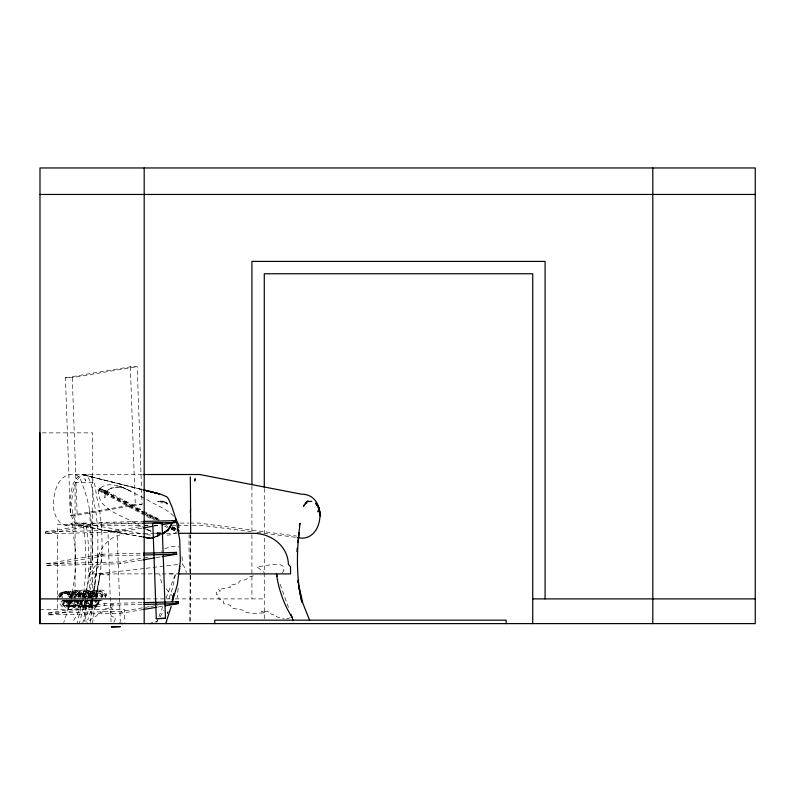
<?xml version="1.0" encoding="UTF-8"?>
<svg xmlns="http://www.w3.org/2000/svg" width="795" height="795" viewBox="0 0 795 795"><rect width="100%" height="100%" fill="white"/><g stroke="black" fill="none" stroke-linecap="round" stroke-linejoin="round"><path stroke-width="0.6" stroke-dasharray="3.98 2.98" d="M190.601 572.519L190.661 534.608M190.184 575.202L189.886 622.396M190.591 575.709L190.134 621.72M92.568 551.183L91.902 526.31L89.467 509.446A150.056 148.645 -90 0 0 83.753 487.941C81.577 483.569 80.802 475.142 74.452 474.516M282.543 572.957C290.264 558.746 263.9 566.626 256.884 566.785L264.188 572.48M171.79 527.761L171.163 529.033M90.302 597.651C91.693 589.493 75.326 588.578 78.059 597.333M92.081 559.183L92.588 550.875M84.489 597.045L89.467 578.094L90.749 559.054A247.325 159.974 90 0 0 90.938 534.469L89.467 509.446M178.179 588.161L177.146 597.81M97.219 597.154C100.2 590.188 87.848 590.685 90.213 597.353L89.209 596.985C90.491 590.089 78.486 590.059 79.848 596.956M92.091 559.054L89.467 578.094M75.495 597.115C75.495 592.633 83.087 592.633 83.078 597.115C83.435 592.255 92.598 592.076 91.187 597.303M78.457 596.956C79.719 589.989 66.959 589.989 68.221 596.956M105.238 596.956C106.5 589.989 93.74 589.989 95.002 596.956M95.102 583.053L94.516 590.794L96.722 590.794L96.314 594.382L100.081 573.891L96.165 599.36M69.483 597.293C69.721 592.971 77.304 592.971 77.532 597.293M71.471 597.293C71.709 592.971 79.291 592.971 79.53 597.293M90.183 622.406L93.174 598.148M93.323 596.936L96.155 573.891L95.688 578.293M81.428 600.255C80.335 607.301 93.721 607.301 92.627 600.255M87.987 600.255C86.903 607.301 100.279 607.301 99.196 600.255M169.405 573.891L175.526 573.891L172.535 588.28L168.142 601.249M60.569 596.916C60.986 592.076 69.632 592.076 70.049 596.916M69.89 597.582C70.308 592.742 78.944 592.742 79.361 597.582M71.282 597.482C73.22 589.979 58.631 590.347 62.398 597.452M82.968 596.956C83.972 589.88 70.338 589.88 71.351 596.956M90.372 597.134C89.497 594.63 85.94 594.203 83.982 595.664L84.191 597.303M83.992 595.465C85.174 587.137 68.31 589.522 73.259 597.075M96.225 573.891L98.043 556.679L99.832 553.409L101.601 557.534L100.568 564.361L91.942 573.891L87.221 599.36M70.02 600.255C69.076 607.36 82.909 607.36 81.965 600.255M85.84 600.255C84.866 607.022 99.266 607.996 98.073 600.613M59.108 596.916C60.092 591.838 68.807 592.195 70.03 597.075M101.402 597.005C102.505 589.135 87.867 589.135 88.96 597.005M88.97 597.264C88.921 592.474 97.07 591.947 96.583 597.164M82.68 599.47C86.764 574.238 86.844 548.381 83.167 523.09C73.12 530.981 69.622 510.708 70.198 503.851C70.934 493.894 70.984 478.252 82.302 474.516M92.429 623.618L95.976 600.573M82.869 596.886C84.101 591.878 93.691 591.878 94.923 596.886M85.363 599.47C89.825 574.278 89.915 548.341 85.9 523.09C73.667 532.193 70.954 507.329 71.838 500.025C72.842 491.072 74.521 475.37 85.93 474.714C94.446 483.698 92.349 499.111 95.758 510.35C99.375 539.159 98.65 568.693 92.101 597.045M82.74 623.618L87.003 600.573M82.501 600.652L77.125 623.618M57.409 596.916C59.546 591.838 69.851 591.838 71.987 596.916M59.903 596.916C62.04 591.838 72.355 591.838 74.482 596.916M90.769 596.916C92.896 591.838 103.211 591.838 105.347 596.916M82.143 596.916C84.359 591.828 94.734 591.828 96.95 596.916M88.106 600.344L87.4 600.503L86.933 602.749L85.244 615.867L86.148 622.167M85.164 600.652L79.301 623.618M71.192 599.47L75.018 575.202A181.061 179.352 -90 0 0 75.336 548.808M79.013 600.195C76.39 610.093 97.596 609.854 90.004 600.116M87.848 598.049L91.743 583.222L96.483 573.891L143.766 568.604M160.163 616.841L163.919 610.312M95.638 597.105C103.38 566.308 103.827 533.843 98.381 502.629C94.605 494.321 97.268 479.137 87.887 474.516M91.872 598.009L87.937 611.643L84.002 621.72M159.298 519.602L106.639 491.072L105.288 491.658L105.407 493.069L143.199 513.5M70.934 600.652L63.759 622.574M157.837 620.269L157.062 621.362L154.737 622.107M144.223 498.187L122.947 487.494L118.067 486.977L110.962 488.2L117.879 487.027L122.788 487.534L119.588 486.302L130.37 491.002L128.75 490.276C120.174 485.596 106.848 481.084 98.928 489.352C95.36 511.066 127.945 516.502 141.868 527.055M105.149 491.936L105.238 492.93L106.282 492.97M113.894 622.217L115.931 617.785L111.052 616.195L113.218 613.611L110.266 612.16L112.94 609.377L111.042 607.956L114.063 605.075L113.536 604.438L110.823 604.806L109.919 607.927L104.562 608.741L102.714 612.011L99.017 612.647L96.602 616.006L94.148 616.493L87.112 622.962M95.41 598.009L87.728 619.832M83.823 596.946C86.148 590.874 74.492 590.874 76.817 596.946M84.181 598.009L78.616 611.643L73.061 621.72M78.258 597.055C80.484 591.202 68.599 591.202 70.815 597.055M80.255 597.055C82.004 591.738 72.246 590.755 71.003 595.385M86.516 600.434C83.237 609.228 101.402 609.149 96.205 600.434M156.635 622.455L158.434 617.834M158.891 616.672L163.382 605.114M166.076 598.178L175.526 573.891M70.984 596.141L70.278 597.452M80.037 597.482C82.591 591.609 70.646 590.933 72.812 597.055M82.938 597.134L83.982 595.664M168.103 611.673L167.338 613.521L168.858 609.825M93.681 597.134C94.824 594.044 100.18 594.044 101.323 597.134M102.138 597.303C104.075 592.106 92.995 592.106 94.933 597.303M105.149 491.936L105.407 493.069M89.467 597.075C94.357 588.37 76.688 588.37 81.587 597.075M90.789 597.383C95.201 587.197 73.051 587.426 80.116 597.383M78.794 597.005C79.788 594.153 85.482 593.249 85.383 597.125M85.661 597.492C89.328 591.788 78.596 591.858 79.45 597.383M78.705 597.075C83.654 588.578 65.657 587.932 69.652 596.916M105.487 597.075C108.269 593.636 103.907 589.145 100.13 590.188C95.867 590.427 96.523 594.938 94.933 597.443M81.249 600.126C75.883 609.03 96.106 609.03 90.749 600.126M87.818 600.126C82.451 609.03 102.674 609.03 97.308 600.126C103.449 607.638 86.138 607.589 92.349 600.076M101.631 597.284C107.047 587.316 85.383 587.316 90.799 597.284M69.9 600.126C69.155 603.097 67.327 606.804 63.461 605.393C60.867 605.005 60.172 601.288 62.785 600.354M85.741 600.126C80.136 609.139 101.8 609.139 96.195 600.126M68.956 599.947C64.355 607.281 82.243 607.281 77.632 599.947M69.791 597.452C74.412 590.099 56.395 590.099 61.026 597.452M67.545 599.947C62.745 607.37 81.845 607.37 77.045 599.947M65.677 600.205C59.357 607.817 75.346 607.966 70.993 600.096M105.954 492.125L108.299 489.79M71.788 597.452C77.155 589.811 54.308 589.811 59.665 597.452M74.283 597.452C79.649 589.811 56.803 589.811 62.169 597.452M79.421 599.947C74.054 607.589 96.93 607.589 91.564 599.947M105.149 597.452C110.505 589.811 87.659 589.811 93.025 597.452M96.732 597.452C102.128 589.791 79.023 589.791 84.419 597.452M177.126 531.646L172.505 534.667L164.446 535.442M72.752 599.947C67.177 607.658 91.475 607.658 85.91 599.947M61.026 593.398L61.682 592.851M105.477 491.419L106.192 491.062M106.043 493.119L106.967 491.926A1.173 0.706 -61.4 0 0 106.838 491.26L106.639 491.072M161.226 551.253L161.753 550.875M142.842 523.09L71.878 523.09C60.49 531.418 52.381 513.332 53.553 503.851C53.702 492.622 57.419 476.265 70.666 474.516L142.623 474.516M94.973 600.185L92.548 601.1L89.984 600.106M88.543 600.165L84.906 601.288L81.02 600.364M77.98 600.155L74.621 601.229L71.272 600.155M75.952 600.354C68.907 606.754 87.202 606.754 80.156 600.354M81.15 597.224L84.608 596.071L89 597.164M108.229 489.849L111.032 488.15M65.27 600.354C58.055 606.764 76.797 606.764 69.592 600.354M60.649 594.342L62.358 593.547M70.874 600.354C63.103 606.804 83.405 606.804 75.634 600.354M98.918 600.305L95.181 601.288L91.455 600.305M89.567 597.095L92.846 596.598L95.44 597.443M164.684 548.908L171.024 546.394L179.282 546.881M156.307 536.208L162.418 533.485M82.958 600.404L80.931 600.911L79.222 600.334M83.853 597.403L87.023 596.648L89.209 596.985M90.421 597.403L93.591 596.648L96.761 597.403M80.404 600.424C66.78 609.079 102.138 609.079 88.523 600.424M155.254 537.003L161.375 534.598M72.613 597.403L75.992 596.648L79.371 597.403M88.503 597.403L92.001 596.648L95.489 597.403M73.905 600.424C59.267 609.099 97.338 609.099 82.7 600.424M155.502 536.794L161.246 534.628M70.268 600.086C57.17 608.95 87.371 608.95 74.263 600.086M62.477 592.394L64.375 591.848M155.532 536.873L160.173 535.254M69.076 600.086C54.845 608.98 87.688 608.98 73.448 600.086M286.508 618.957L291.954 617.099M104.552 492.979L106.103 493.069M86.307 600.225L82.68 600.225M111.042 621.998L108.001 531.656L117.094 531.388L119.439 596.946M117.094 531.388L107.822 531.716M80.742 600.305L77.84 600.305M75.336 600.225L71.341 600.225M102.118 600.225L98.123 600.225C99.057 606.913 87.241 607.36 87.152 600.632M75.048 600.314L71.967 600.314M77.045 600.314L73.955 600.314M253.506 575.809L248.696 576.941L246.053 579.595L239.375 581.115L238.56 583.441L229.606 585.329L230.49 587.276L218.257 589.522L220.563 590.983L216.846 591.52L216.161 594.193L219.112 595.525L218.854 598.943L223.147 600.394L223.663 603.594L230.421 605.293L231.842 608.105L243.747 610.292L245.993 612.468L253.784 613.472L265.659 612.796L261.426 611.395L267.299 611.305L268.332 611.822L268.114 612.836L276.342 615.956L276.292 616.672L284.312 619.007M67.118 600.285L63.491 600.285M79.421 600.225L74.889 600.225M98.997 600.344L96.016 600.344M66.392 600.285L62.358 600.285M91.206 600.285L86.585 600.285M65.428 377.794L130.34 366.803L137.177 366.634L142.096 504.189L77.185 515.18L70.348 515.349L65.428 377.794L72.266 377.625L137.177 366.634M70.348 515.349L135.259 504.358L142.096 504.189M141.858 528.148L119.051 532.004L45.404 533.783L45.345 531.984L101.76 522.424L143.488 521.421M45.404 533.783L101.83 524.223L143.557 523.219M45.345 531.984L118.982 530.205L142.991 526.141M144.193 525.942L148.993 525.127M153.862 526.111L161.067 524.889M141.788 560.087L120.184 563.754L46.547 565.523L46.478 563.725L102.903 554.175L142.176 553.231M46.547 565.523L102.962 555.973L142.235 555.029M46.478 563.725L120.115 561.956L142.931 558.09M144.124 557.891L150.126 556.868M156.198 557.653L160.997 556.838M143.557 609.477L121.953 613.134L48.306 614.903L48.247 613.104L104.662 603.554L142.712 602.64M48.306 614.903L104.731 605.353L142.772 604.438M48.247 613.104L121.883 611.335L149.49 606.655M150.692 606.456L157.897 605.233M157.957 607.032L163.959 606.019M67.486 600.285L61.911 600.285M69.99 600.285L64.405 600.285M100.846 600.285L95.261 600.285M86.715 600.285L92.379 600.285M177.663 564.5L164.456 565.99M146.121 568.296L163.333 566.1M160.938 532.998L154.091 532.73M160.868 533.038L153.912 532.759M87.4 600.503L85.204 600.344M88.096 593.338L89.547 593.269M89.547 600.563L90.988 600.493M85.492 605.611L86.913 605.542M105.944 491.062L104.791 490.624M106.759 491.31L104.155 490.376M42.215 432.878L92.737 432.878L92.737 609.487M92.737 482.327L75.068 482.327L75.068 609.487M158.672 501.446L157.857 501.377L160.461 501.377M160.64 502.857L162.846 502.857M180.197 523.09L188.862 523.09M190.104 523.09L199.138 523.09L296.575 536.039M75.068 524.71L57.409 524.71L57.409 609.487M65.667 525.435L141.729 525.435M144.183 525.435L147.87 525.435M153.982 525.435L159.984 525.435M172.436 525.435L175.934 525.435M177.106 525.435L188.773 525.435M192.38 525.435L202.159 525.435L250.882 531.617M161.594 533.296L125.391 533.296L114.689 536.516L108.398 540.719L103.191 546.314L99.345 553.022L96.523 564.361L89.169 573.891L177.424 573.891M166.463 533.296L177.186 533.296M146.578 598.893L165.161 598.893M166.403 598.893L173.837 598.893M175.079 598.893L264.278 598.893M39.75 609.487L124.517 609.487L124.517 622.435M90.938 534.469L92.498 534.608M256.974 532.382L295.959 537.321M161.007 534.936L155.532 533.207M82.163 474.516L141.878 489.521M82.7 605.333L84.071 605.542M81.676 606.823L83.038 607.032M100.249 573.891L109.72 575.153L107.583 573.891M80.911 523.09L145.366 534.3M146.578 534.508L153.872 535.78M77.89 525.435L142.504 536.943M76.857 524.988L142.712 536.963M142.484 489.65L82.809 474.714L141.669 489.482M171.78 527.125L172.356 527.294M170.975 529.261L176.222 531.408L171.283 528.655M144.611 515.299L98.312 490.346L104.314 492.9M173.36 527.651L172.595 527.383L173.996 527.91M104.095 492.83L104.761 493.049M172.078 527.234L172.813 527.453M155.194 533.077L157.976 534.26L154.876 532.908M173.717 527.84L175.546 528.556M104.354 490.565L102.585 489.72M174.443 528.138L176.152 528.874M103.618 490.267L101.671 489.313M150.752 531.11L146.509 529.261L147.234 529.569M151.288 531.358L147.651 529.758M100.647 488.855L101.899 489.511M145.137 528.824L150.623 531.279M100.885 489.054L99.544 488.349L123.851 501.486M135.836 507.955L144.849 512.765M147.751 514.395L157.758 519.751M153.823 517.674L145.793 513.332M172.247 526.578L176.321 528.764M146.737 499.538C155.74 505.014 166.374 508.631 173.817 516.243M154.449 516.909L159.467 519.612M123.762 501.377L141.858 511.145M144.193 514.047L155.214 519.99M146.608 516.382L152.57 519.612M164.376 526.012L167.298 527.592M124.408 500.761L130.479 504.04M105.566 491.628L111.827 495.007M68.33 592.394L69.135 592.851M67.307 593.885L68.758 594.889M67.118 600.354C69.632 602.729 69.98 607.877 74.959 607.102C78.546 607.589 83.068 603.455 80.027 600.126M69.622 601.179C52.997 600.056 73.22 617.387 69.622 601.179L70.228 601.894M173.618 597.035L169.494 593.159L165.837 588.161M84.916 597.443C81.05 590.248 96.901 589.622 96.811 597.075M182.542 564.37L184.281 566.785L186.447 572.519M280.158 584.295L288.476 607.43M161.564 583.053L159.676 573.891M92.439 600.642C94.486 609.238 79.421 607.092 79.818 599.857M71.878 523.09L75.336 548.808M182.055 556.679L182.532 564.361M190.581 578.094L190.363 575.709M190.094 572.519L189.299 559.054A247.325 159.974 -90 0 1 189.111 534.469M130.34 366.803L135.259 504.358M118.982 530.205L119.051 532.004M120.115 561.956L120.184 563.754M121.883 611.335L121.953 613.134M119.489 598.178L120.323 621.68M101.76 522.424L101.83 524.223M102.903 554.175L102.962 555.973M104.662 603.554L104.731 605.353M72.266 377.625L77.185 515.18M190.164 535.174L190.194 548.808A181.061 4.83 90 0 1 190.194 574.109M264.278 488.438L264.278 533.117M264.278 538.086L264.278 618.669M251.916 485.974L251.916 598.893M175.924 529.818A488.19 6.151 28.2 0 1 171.899 527.651M158.841 520.616A488.19 6.151 28.2 0 1 145.813 513.58M144.809 513.043A488.19 6.151 28.2 0 1 106.023 492.075M105.993 492.055A371.573 4.681 28.2 0 1 98.958 489.362M98.928 489.352A237.417 2.991 28.2 0 1 145.237 514.305M147.224 515.379A237.417 2.991 28.2 0 1 155.164 519.682M165.946 525.525A237.417 2.991 28.2 0 1 167.894 526.588M170.945 528.148A383.488 4.84 28.2 0 1 175.824 529.947M157.857 501.406A16.238 10.504 90 0 1 159.07 501.287M105.029 495.076L104.861 497.889L105.298 494.271L105.029 495.076M73.309 603.673C79.729 616.145 84.956 593.984 73.309 603.673M60.092 603.673C66.72 616.175 72.037 593.964 60.092 603.673M62.576 603.673C69.205 616.175 74.521 593.964 62.576 603.673M90.073 603.683C96.92 618.699 101.482 591.4 90.073 603.683M68.032 603.673C75.475 616.095 81.378 594.123 68.032 603.673M99.812 488.537L100.031 489.263A1.053 0.815 -53.1 0 1 99.653 490.078L98.848 490.455A1.501 1.163 -53.1 0 1 98.093 490.187L97.815 489.432A1.053 0.815 -53.1 0 1 98.192 488.617L98.997 488.239A1.501 1.163 -53.1 0 1 99.763 488.508M85.055 479.206L84.906 478.689L85.413 481.055L85.055 479.206"/><path stroke-width="1.19" d="M172.366 601.577L177.444 584.206L180.356 561.002L179.71 539.845L176.023 519.463L171.958 506.812L168.48 498.853L166.781 496.766L160.391 494.132L143.676 489.949M296.962 551.66L297.161 548.232M190.303 512.606L190.581 509.446A150.056 4.005 90 0 0 190.422 487.941L190.293 476.881M297.787 542.587L299.337 532.57L298.562 534.389M172.217 601.765L173.837 593.706L173.032 596.866M179.263 570.74L179.849 568.355M171.173 606.565L165.688 623.618M178.458 573.891L178.666 573.125M172.167 599.967L172.763 597.919M299.347 525.097L300.103 523.13C296.644 549.325 295.849 576.395 301.931 602.262L298.592 586.442M169.673 528.039L172.127 523.13L167.874 530.186L162.071 534.061L167.874 530.186L169.673 528.039L162.389 534.2L167.874 530.186L170.726 525.535M304.704 504.09L303.511 506.236L307.208 501.516L311.779 501.377M178.408 531.815L178.646 531.617A1.103 0.884 -52.6 0 0 179.024 530.812L177.196 529.341M162.418 533.485L164.466 532.57M150.076 623.618L152.402 622.863M154.23 537.41L149.818 538.245L147.592 537.847M163.204 555.238L165.459 618.321L156.307 618.679L152.779 523.408L162.061 523.08L163.114 552.764M156.178 618.639L165.459 618.321M177.732 529.858L178.299 529.818M173.002 521.063L175.407 520.655L175.466 522.454L162.26 524.69M143.06 527.94L152.66 526.32M172.932 553.012L176.54 552.396L176.599 554.194L162.2 556.639M142.991 559.889L154.995 557.851M175.904 602.183L178.299 601.775L178.368 603.574L165.161 605.81M143.557 609.477L156.764 607.241M160.461 501.377L162.905 501.516A14.549 8.179 53.3 0 1 164.953 502.231L166.195 502.897M143.488 521.421L175.407 520.655M143.557 523.219L175.466 522.454M143.398 553.201L176.54 552.396M143.468 554.999L176.599 554.194M143.935 602.61L178.299 601.775M144.004 604.409L178.368 603.574M39.989 194.457L755.25 194.457M143.309 474.516L199.724 474.516L301.394 494.182C329.11 493.973 324.112 544.346 297.171 537.48M178.408 533.296L251.936 533.296C270.042 532.759 287.879 545.261 288.376 564.361L290.533 566.785L290.533 573.891L177.981 573.891M39.989 598.893L144.183 598.893M532.73 598.893L652.645 598.893M652.814 598.893L755.25 598.893M119.707 623.091L123.185 623.618M144.074 490.088L159.696 494.003L143.06 489.819M166.205 502.907L167.338 503.851L166.841 503.374M179.402 566.1L179.978 566.656M306.055 502.44L306.403 502.897L306.085 502.4M306.314 502.192L306.8 502.857L306.363 502.152M291.954 617.099C283.666 604.081 278.667 589.125 276.412 573.891L277.246 576.206M317.354 505.64L315.426 503.096L318.964 507.548L320.544 516.015L319.292 510.579M175.298 517.893L178.686 524.68L178.776 527.85M309.653 620.388L302.835 603.186L298.602 584.742M317.99 506.534L317.275 505.044L319.6 511.801M290.97 614.366L293.047 620.15M297.896 580.261L298.244 582.496M297.777 580.569L298.105 582.924M190.581 509.446L190.661 533.296M652.814 167.964L652.814 623.618M545.092 598.893L545.092 261.396L251.916 261.396L251.916 484.731M532.73 623.618L532.73 273.758L264.278 273.758L264.278 487.206M506.186 623.618L506.186 620.17L214.779 620.17L214.779 623.618M144.183 167.964L144.183 623.618M39.989 623.618L39.989 167.964L755.25 167.964L755.25 623.618L39.75 623.618L39.75 432.878M307.516 501.108A12.949 8.377 -90 0 1 308.331 501.079M318.566 509.595L318.149 511.791L318.566 509.595M194.785 480.11L194.626 481.055L195.143 478.689L194.785 480.11M154.349 537.231L152.054 538.096L154.369 537.281M111.409 626.897L120.502 626.629L111.409 626.897M149.818 538.245L143.716 537.162L149.818 538.245"/></g></svg>
